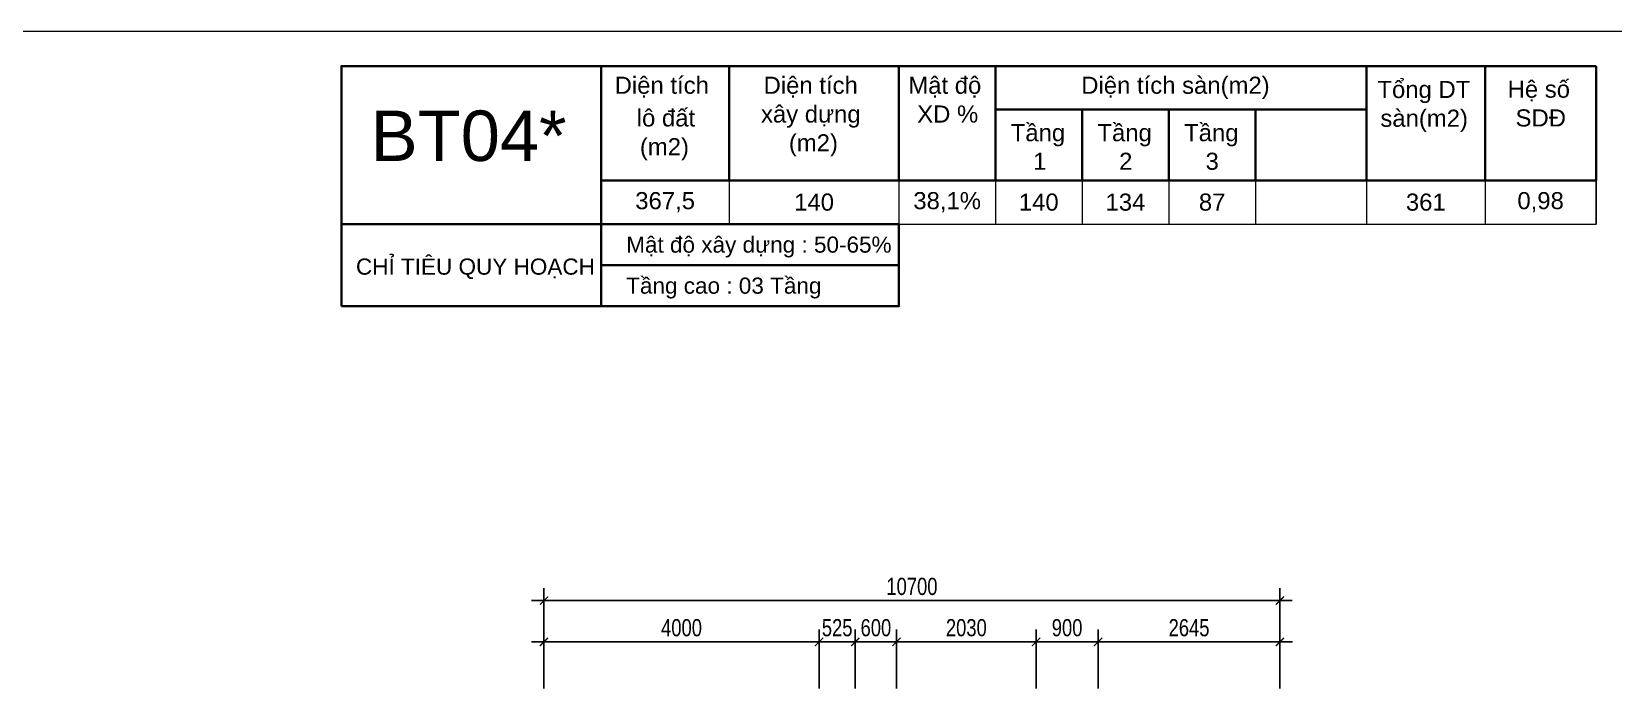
# Model space of a CAD drawing. Header units: millimetres. Extents: x 33748 to 451939, y -263262 to 62681.
# Drawn here: x 203660 to 226657, y -228998 to -219333 of the extents above; entities that cross this region are included whole.
import ezdxf
from ezdxf.enums import TextEntityAlignment as Align
from ezdxf.xclip import XClip

# ---------------------------------------------------------------- set-up
doc = ezdxf.new("R2010")
doc.units = ezdxf.units.MM
doc.header["$PDMODE"] = 98
doc.linetypes.add('CENTER', pattern=[50.8, 31.75, -6.35, 6.35, -6.35])
doc.layers.get('Defpoints').update_dxf_attribs({"color": 202, "lineweight": 13})
for name, color, linetype, lineweight in [('-CENTER', 143, 'CENTER', 13), ('-LINE1', 7, 'Continuous', 18), ('-TEXT', 7, 'Continuous', 15), ('-WALL', 4, 'Continuous', 35)]:
    doc.layers.add(name, color=color, linetype=linetype, lineweight=lineweight)
doc.layers.add('12. NET DIM', color=9, linetype='Continuous')
doc.styles.add('1', font='arial.ttf')
doc.styles.add('AVANH', font='', dxfattribs={"width": 0.8})
doc.styles.get("Standard").update_dxf_attribs({"font": 'arial.ttf'})
doc.styles.get('AVANH').set_extended_font_data('.VnAvantH')
doc.dimstyles.new('C_100A3', dxfattribs={"dimscale": 100, "dimtxt": 2.5, "dimasz": 1.2, "dimexe": 1.8, "dimexo": 0, "dimgap": 0.75, "dimtad": 1, "dimdec": 0, "dimzin": 0, "dimdsep": 46, "dimtxsty": 'AVANH', "dimblk": 'ARCHTICK', "dimcen": 0, "dimdle": 1.8, "dimclrd": 256, "dimclre": 256, "dimclrt": 7, "dimadec": 0, "dimazin": 0, "dimtfac": 0.0001, "dimtdec": 0, "dimtix": 1, "dimtmove": 2, "dimatfit": 3, "dimldrblk": 'ARCHTICK', "dimfxl": 1.8, "dimtolj": 1, "dimtzin": 0, "dimarcsym": 0})

# ---------------------------------------------------------------- blocks, each defined once
blk = doc.blocks.new('A$C37A47670')
at = {"layer": '-WALL'}
for p, q in [((0, 1905), (16565, 1905)), ((0, 1905), (0, 0)), ((2134, 1905), (2134, 0)), ((4959, 1905), (4959, 0)), ((6565, 1905), (6565, 0)), ((12744, 1905), (12744, 0)), ((14715, 1905), (14715, 0)), ((16565, 1905), (16565, 0)), ((6565, 1180), (12744, 1180)), ((8008, 1180), (8008, 0)), ((9451, 1180), (9451, 0)), ((10894, 1180), (10894, 0)), ((0, 0), (16565, 0))]:
    blk.add_line(p, q, dxfattribs=at)
for s, height, p in [('Diện tích', 284.5, (227, 1443)), ('Diện tích', 284.5, (2706, 1443)), ('Mật độ', 284.5, (5115, 1443)), ('Diện tích sàn(m2)', 284.48, (7994, 1443)), ('Tổng DT', 284.5, (12923, 1373)), ('Hệ số', 284.5, (15091, 1378)), (' lô đất', 284.5, (484, 899)), ('xây dựng', 284.5, (2663, 964)), ('XD %%%', 284.5, (5263, 964)), ('sàn(m2)', 284.5, (12973, 894)), ('SDĐ', 284.5, (15223, 899)), ('Tầng', 284.5, (6820, 653)), ('Tầng', 284.5, (8263, 653)), ('Tầng', 284.5, (9706, 653)), ('(m2)', 284.5, (647, 420)), ('(m2)', 284.5, (3127, 485)), ('1', 284, (7192, 178)), ('2', 284, (8624, 178)), ('3', 284, (10063, 178))]:
    blk.add_text(s, height=height, dxfattribs=at).set_placement(p)
blk = doc.blocks.new('A$Cc865fbe0')
at = {"layer": '-WALL'}
for points in [[(0, 0), (3775, 0), (3775, 1194), (0, 1194)], [(3775, 597), (8107, 597), (8107, 1194), (3775, 1194)], [(3775, 0), (8107, 0), (8107, 597), (3775, 597)]]:
    blk.add_lwpolyline(points, close=True, dxfattribs=at)
for s, p in [('Mật độ xây dựng : 50-65%%%', (4141, 778)), ('CHỈ TIÊU QUY HOẠCH', (212, 458)), ('Tầng cao : 03 Tầng', (4141, 181))]:
    blk.add_text(s, height=234.37, dxfattribs=at).set_placement(p)
blk = doc.blocks.new('_ARCHTICK')
at = {"const_width": 0.15}
blk.add_lwpolyline([(-0.5, -0.5), (0.5, 0.5)], dxfattribs=at)
blk = doc.blocks.new('*D1206')
at = {"layer": '12. NET DIM', "lineweight": -2, "transparency": 16777216}
for p, q in [((211109, -228883), (211109, -228026)), ((215109, -228883), (215109, -228026)), ((215289, -228206), (210929, -228206))]:
    blk.add_line(p, q, dxfattribs=at)
at = {"layer": 'Defpoints', "color": 0, "transparency": 16777216}
for p in [(211109, -228206), (211109, -228883), (215109, -228883)]:
    blk.add_point(p, dxfattribs=at)
at = {"layer": '12. NET DIM', "lineweight": -2, "transparency": 16777216, "xscale": 120, "yscale": 120, "zscale": 120, "rotation": 180}
blk.add_blockref('_ARCHTICK', (211109, -228206), dxfattribs=at)
at = {"layer": '12. NET DIM', "lineweight": -2, "transparency": 16777216, "xscale": 120, "yscale": 120, "zscale": 120}
blk.add_blockref('_ARCHTICK', (215109, -228206), dxfattribs=at)
at = {"layer": '12. NET DIM', "color": 7, "transparency": 16777216, "insert": (213109, -228001), "char_height": 250, "attachment_point": 5, "style": 'AVANH'}
blk.add_mtext('\\A1;4000', dxfattribs=at)
blk = doc.blocks.new('*D1207')
at = {"layer": '12. NET DIM', "lineweight": -2, "transparency": 16777216}
for p, q in [((211109, -228883), (211109, -227426)), ((221809, -228883), (221809, -227426)), ((210929, -227606), (221989, -227606))]:
    blk.add_line(p, q, dxfattribs=at)
at = {"layer": 'Defpoints', "color": 0, "transparency": 16777216}
for p in [(221809, -227606), (211109, -228883), (221809, -228883)]:
    blk.add_point(p, dxfattribs=at)
at = {"layer": '12. NET DIM', "lineweight": -2, "transparency": 16777216, "xscale": 120, "yscale": 120, "zscale": 120, "rotation": 180}
blk.add_blockref('_ARCHTICK', (211109, -227606), dxfattribs=at)
at = {"layer": '12. NET DIM', "lineweight": -2, "transparency": 16777216, "xscale": 120, "yscale": 120, "zscale": 120}
blk.add_blockref('_ARCHTICK', (221809, -227606), dxfattribs=at)
at = {"layer": '12. NET DIM', "color": 7, "transparency": 16777216, "insert": (216459, -227401), "char_height": 250, "attachment_point": 5, "style": 'AVANH'}
blk.add_mtext('\\A1;10700', dxfattribs=at)
blk = doc.blocks.new('*T258')
at = {"layer": '-LINE1', "linetype": 'ByBlock', "lineweight": -2, "transparency": 16777216}
for p, q in [((0, 0), (176.96, 0)), ((0, 0), (0, -25.17)), ((16.05, 0), (16.05, -25.17)), ((34.58, 0), (34.58, -25.17)), ((59.1, 0), (59.1, -25.17)), ((73.04, 0), (73.04, -25.17)), ((85.57, 0), (85.57, -25.17)), ((98.09, 0), (98.09, -25.17)), ((110.62, 0), (110.62, -25.17)), ((126.68, 0), (126.68, -25.17)), ((143.79, 0), (143.79, -25.17)), ((159.84, 0), (159.84, -25.17)), ((176.96, 0), (176.96, -25.17)), ((0, -6.29), (176.96, -6.29)), ((0, -12.59), (176.96, -12.59)), ((0, -18.88), (176.96, -18.88)), ((0, -25.17), (176.96, -25.17))]:
    blk.add_line(p, q, dxfattribs=at)
at = {"layer": '-LINE1', "color": 0, "transparency": 16777216, "char_height": 2.4694}
for s, insert, width, attachment_point in [('{\\fArial|b0|i0|c0;250', (25.32, -3.15), 15.5244, 5), ('{\\fArial|b0|i0|c0;117,6', (46.84, -3.15), 21.5217, 5), ('{\\fArial|b0|i0|c0;47,0%', (66.07, -3.15), 10.9383, 5), ('{\\fArial|b0|i0|c0;117,6', (79.3, -3.15), 9.5272, 5), ('{\\fArial|b0|i0|c0;117,6', (91.83, -3.15), 9.5272, 5), ('{\\fArial|b0|i0|c0;79,3', (104.36, -3.15), 9.5272, 5), ('{\\fArial|b0|i0|c0;314,5', (135.23, -3.15), 14.1133, 5), ('{\\fArial|b0|i0|c0;1,26', (151.82, -3.15), 13.055, 5), ('{\\fArial|b1|i0|c0;49', (168.4, -3.15), 14.1133, 5), ('{\\fArial|b1|i0|c0;M1 BT', (1.5, -4.79), 13.055, 7), ('{\\fArial|b0|i0|c0;', (112.12, -4.79), 13.055, 7), ('{\\fArial|b1|i0|c0;M2 BT', (1.5, -11.09), 13.055, 7), ('{\\fArial|b0|i0|c0;328', (25.32, -9.44), 15.5244, 5), ('{\\fArial|b0|i0|c0;135,5', (46.84, -9.44), 21.5217, 5), ('{\\fArial|b0|i0|c0;41,3%', (66.07, -9.44), 10.9383, 5), ('{\\fArial|b0|i0|c0;135,5', (79.3, -9.44), 9.5272, 5), ('{\\fArial|b0|i0|c0;135,5', (91.83, -9.44), 9.5272, 5), ('{\\fArial|b0|i0|c0;92,6', (104.36, -9.44), 9.5272, 5), ('{\\fArial|b0|i0|c0;363,6', (135.23, -9.44), 14.1133, 5), ('{\\fArial|b0|i0|c0;1,11', (151.82, -9.44), 13.055, 5), ('{\\fArial|b1|i0|c0;6', (168.4, -9.44), 14.1133, 5), ('{\\fArial|b0|i0|c0;', (112.12, -11.09), 13.055, 7), ('{\\fArial|b1|i0|c0;M3 BT', (1.5, -17.38), 13.055, 7), ('{\\fArial|b0|i0|c0;242,5', (25.32, -15.73), 15.5244, 5), ('{\\fArial|b0|i0|c0;107,6', (46.84, -15.73), 21.5217, 5), ('{\\fArial|b0|i0|c0;44,4%', (66.07, -15.73), 10.9383, 5), ('{\\fArial|b0|i0|c0;107,6', (79.3, -15.73), 9.5272, 5), ('{\\fArial|b0|i0|c0;107,6', (91.83, -15.73), 9.5272, 5), ('{\\fArial|b0|i0|c0;78,4', (104.36, -15.73), 9.5272, 5), ('{\\fArial|b0|i0|c0;293,6', (135.23, -15.73), 14.1133, 5), ('{\\fArial|b0|i0|c0;1,21', (151.82, -15.73), 13.055, 5), ('{\\fArial|b1|i0|c0;2', (168.4, -15.73), 14.1133, 5), ('{\\fArial|b0|i0|c0;', (112.12, -17.38), 13.055, 7), ('{\\fArial|b0|i0|c0;367,5', (25.32, -22.02), 15.5244, 5), ('{\\fArial|b0|i0|c0;38,1%', (66.07, -22.02), 10.9383, 5), ('{\\fArial|b0|i0|c0;0,98', (151.82, -22.02), 13.055, 5), ('{\\fArial|b1|i0|c0;M4 BT', (1.5, -23.67), 13.055, 7), ('{\\fArial|b0|i0|c0;140', (46.84, -22.02), 21.5217, 5), ('{\\fArial|b0|i0|c0;140', (79.3, -22.02), 9.5272, 5), ('{\\fArial|b0|i0|c0;134', (91.83, -22.02), 9.5272, 5), ('{\\fArial|b0|i0|c0;87', (104.36, -22.02), 9.5272, 5), ('{\\fArial|b0|i0|c0;361', (135.23, -22.02), 14.1133, 5), ('{\\fArial|b1|i0|c0;2', (168.4, -22.02), 14.1133, 5), ('{\\fArial|b0|i0|c0;', (112.12, -23.67), 13.055, 7)]:
    blk.add_mtext(s, dxfattribs=dict(at, insert=insert, width=width, attachment_point=attachment_point))
blk = doc.blocks.new('Bang tk')
blk.add_blockref('*T258', (0, 25.17))
blk = doc.blocks.new('*D1177')
at = {"layer": '12. NET DIM', "lineweight": -2, "transparency": 16777216}
for p, q in [((215109, -228883), (215109, -228026)), ((215635, -228883), (215635, -228026)), ((215109, -228206), (214989, -228206)), ((215109, -228206), (215635, -228206)), ((215635, -228206), (215755, -228206))]:
    blk.add_line(p, q, dxfattribs=at)
at = {"layer": 'Defpoints', "color": 0, "transparency": 16777216}
for p in [(215635, -228206), (215109, -228883), (215635, -228883)]:
    blk.add_point(p, dxfattribs=at)
at = {"layer": '12. NET DIM', "lineweight": -2, "transparency": 16777216, "xscale": 120, "yscale": 120, "zscale": 120}
blk.add_blockref('_ARCHTICK', (215109, -228206), dxfattribs=at)
at = {"layer": '12. NET DIM', "lineweight": -2, "transparency": 16777216, "xscale": 120, "yscale": 120, "zscale": 120, "rotation": 180}
blk.add_blockref('_ARCHTICK', (215635, -228206), dxfattribs=at)
at = {"layer": '12. NET DIM', "color": 7, "transparency": 16777216, "insert": (215372, -228001), "char_height": 250, "attachment_point": 5, "style": 'AVANH'}
blk.add_mtext('\\A1;525', dxfattribs=at)
blk = doc.blocks.new('*D1178')
at = {"layer": '12. NET DIM', "lineweight": -2, "transparency": 16777216}
for p, q in [((215635, -228883), (215635, -228026)), ((216235, -228883), (216235, -228026)), ((215455, -228206), (216415, -228206))]:
    blk.add_line(p, q, dxfattribs=at)
at = {"layer": 'Defpoints', "color": 0, "transparency": 16777216}
for p in [(216235, -228206), (215635, -228883), (216235, -228883)]:
    blk.add_point(p, dxfattribs=at)
at = {"layer": '12. NET DIM', "lineweight": -2, "transparency": 16777216, "xscale": 120, "yscale": 120, "zscale": 120, "rotation": 180}
blk.add_blockref('_ARCHTICK', (215635, -228206), dxfattribs=at)
at = {"layer": '12. NET DIM', "lineweight": -2, "transparency": 16777216, "xscale": 120, "yscale": 120, "zscale": 120}
blk.add_blockref('_ARCHTICK', (216235, -228206), dxfattribs=at)
at = {"layer": '12. NET DIM', "color": 7, "transparency": 16777216, "insert": (215935, -228001), "char_height": 250, "attachment_point": 5, "style": 'AVANH'}
blk.add_mtext('\\A1;600', dxfattribs=at)
blk = doc.blocks.new('*D1179')
at = {"layer": '12. NET DIM', "lineweight": -2, "transparency": 16777216}
for p, q in [((216235, -228883), (216235, -228026)), ((218265, -228883), (218265, -228026)), ((216055, -228206), (218445, -228206))]:
    blk.add_line(p, q, dxfattribs=at)
at = {"layer": 'Defpoints', "color": 0, "transparency": 16777216}
for p in [(218265, -228206), (216235, -228883), (218265, -228883)]:
    blk.add_point(p, dxfattribs=at)
at = {"layer": '12. NET DIM', "lineweight": -2, "transparency": 16777216, "xscale": 120, "yscale": 120, "zscale": 120, "rotation": 180}
blk.add_blockref('_ARCHTICK', (216235, -228206), dxfattribs=at)
at = {"layer": '12. NET DIM', "lineweight": -2, "transparency": 16777216, "xscale": 120, "yscale": 120, "zscale": 120}
blk.add_blockref('_ARCHTICK', (218265, -228206), dxfattribs=at)
at = {"layer": '12. NET DIM', "color": 7, "transparency": 16777216, "insert": (217250, -228001), "char_height": 250, "attachment_point": 5, "style": 'AVANH'}
blk.add_mtext('\\A1;2030', dxfattribs=at)
blk = doc.blocks.new('*D1180')
at = {"layer": '12. NET DIM', "lineweight": -2, "transparency": 16777216}
for p, q in [((218265, -228883), (218265, -228026)), ((219165, -228883), (219165, -228026)), ((218085, -228206), (219345, -228206))]:
    blk.add_line(p, q, dxfattribs=at)
at = {"layer": 'Defpoints', "color": 0, "transparency": 16777216}
for p in [(219165, -228206), (218265, -228883), (219165, -228883)]:
    blk.add_point(p, dxfattribs=at)
at = {"layer": '12. NET DIM', "lineweight": -2, "transparency": 16777216, "xscale": 120, "yscale": 120, "zscale": 120, "rotation": 180}
blk.add_blockref('_ARCHTICK', (218265, -228206), dxfattribs=at)
at = {"layer": '12. NET DIM', "lineweight": -2, "transparency": 16777216, "xscale": 120, "yscale": 120, "zscale": 120}
blk.add_blockref('_ARCHTICK', (219165, -228206), dxfattribs=at)
at = {"layer": '12. NET DIM', "color": 7, "transparency": 16777216, "insert": (218715, -228001), "char_height": 250, "attachment_point": 5, "style": 'AVANH'}
blk.add_mtext('\\A1;900', dxfattribs=at)
blk = doc.blocks.new('*D1181')
at = {"layer": '12. NET DIM', "lineweight": -2, "transparency": 16777216}
for p, q in [((219165, -228883), (219165, -228026)), ((221810, -228883), (221810, -228026)), ((218985, -228206), (221990, -228206))]:
    blk.add_line(p, q, dxfattribs=at)
at = {"layer": 'Defpoints', "color": 0, "transparency": 16777216}
for p in [(221810, -228206), (219165, -228883), (221810, -228883)]:
    blk.add_point(p, dxfattribs=at)
at = {"layer": '12. NET DIM', "lineweight": -2, "transparency": 16777216, "xscale": 120, "yscale": 120, "zscale": 120, "rotation": 180}
blk.add_blockref('_ARCHTICK', (219165, -228206), dxfattribs=at)
at = {"layer": '12. NET DIM', "lineweight": -2, "transparency": 16777216, "xscale": 120, "yscale": 120, "zscale": 120}
blk.add_blockref('_ARCHTICK', (221810, -228206), dxfattribs=at)
at = {"layer": '12. NET DIM', "color": 7, "transparency": 16777216, "insert": (220488, -228001), "char_height": 250, "attachment_point": 5, "style": 'AVANH'}
blk.add_mtext('\\A1;2645', dxfattribs=at)

msp = doc.modelspace()

# ---------------------------------------------------------------- linework, layer by layer
at = {"layer": '-WALL'}
msp.add_lwpolyline([(211938.7, -219832.8), (208163.4, -219832.8), (208163.4, -222130.1), (211938.7, -222130.1)], close=True, dxfattribs=at)
at = {"layer": 'Defpoints'}
msp.add_lwpolyline([(226907.2, -252596.8), (226907.2, -219332.8), (179867.2, -219332.8), (179867.2, -252596.8)], close=True, dxfattribs=at)

# ---------------------------------------------------------------- block references
at = {"layer": '-CENTER'}
msp.add_blockref('A$Cc865fbe0', (208163.4, -223324.5), dxfattribs=at)
at = {"layer": '-TEXT'}
ref = msp.add_blockref('Bang tk', (210323.2, -222130.1), dxfattribs=dict(at, xscale=100.6227567843635, yscale=100.6227567843635, zscale=100.6227567843635))
XClip(ref).set_block_clipping_path([(16.055, 0), (159.8444444444, 6.2925925926)])
at = {"layer": '-WALL', "xscale": 0.8734614304198234, "yscale": 0.8734614304198234, "zscale": 0.8734614304198234}
msp.add_blockref('A$C37A47670', (211938.7, -221496.9), dxfattribs=at)

# ---------------------------------------------------------------- texts
at = {"layer": '-TEXT', "color": 4, "style": '1'}
msp.add_text('BT04*', height=733.71, dxfattribs=at).set_placement((210013.6, -221433.8), align=Align.BOTTOM_CENTER)

# ---------------------------------------------------------------- dimensions: what is measured, and where the dimension line sits
at = {"layer": '12. NET DIM'}
for base, p1, p2, picture, middle in [((221809.1, -227605.8), (211109.1, -228882.7), (221809.1, -228882.7), '*D1207', (216459.1, -227401.5)), ((211109.1, -228205.8), (215109.4, -228882.7), (211109.1, -228882.7), '*D1206', (213109.2, -228001.5)), ((215634.7, -228205.8), (215109.4, -228882.7), (215634.7, -228882.7), '*D1177', (215372.1, -228001.5)), ((216234.7, -228205.8), (215634.7, -228882.7), (216234.7, -228882.7), '*D1178', (215934.7, -228001.5)), ((218265.1, -228205.8), (216234.7, -228882.7), (218265.1, -228882.7), '*D1179', (217249.9, -228001.5)), ((219165.1, -228205.8), (218265.1, -228882.7), (219165.1, -228882.7), '*D1180', (218715.1, -228001.5)), ((221810.1, -228205.8), (219165.1, -228882.7), (221810.1, -228882.7), '*D1181', (220487.6, -228001.5))]:
    dim = msp.add_linear_dim(base=base, p1=p1, p2=p2, dimstyle='C_100A3', dxfattribs=at)
    dim.commit()
    dim.dimension.update_dxf_attribs({"geometry": picture, "text_midpoint": middle})

doc.saveas('drawing.dxf')
